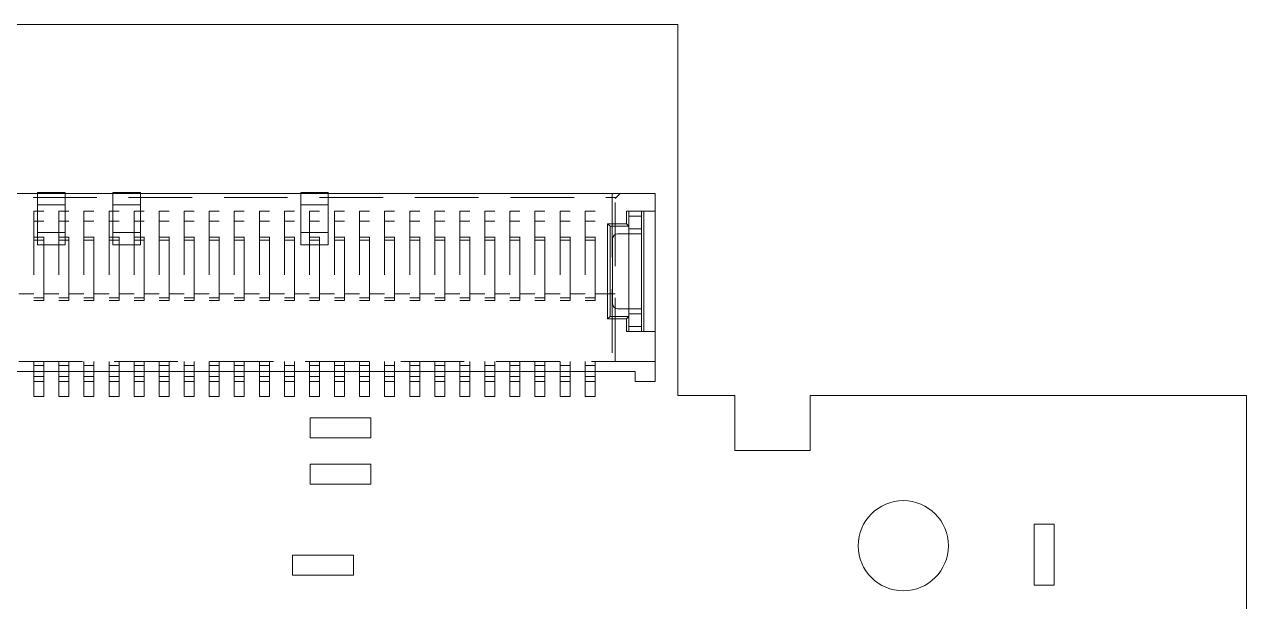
# Model space of a CAD drawing. Header units: millimetres. Extents: x 180.5 to 219.2, y 150.9 to 175.9.
# Drawn here: x 194.83 to 219.21, y 164.42 to 175.93 of the extents above; entities that cross this region are included whole.
import ezdxf

# ---------------------------------------------------------------- set-up
doc = ezdxf.new("R2010")
doc.units = ezdxf.units.MM
doc.linetypes.add('HIDDEN', pattern=[1.905, 1.27, -0.635])

msp = doc.modelspace()

# ---------------------------------------------------------------- linework, layer by layer
at = {"color": 7, "linetype": 'Continuous', "lineweight": 15}
for p, q in [((207.863, 175.934), (191.863, 175.934)), ((207.863, 168.534), (207.863, 175.934)), ((207.413, 172.559), (192.313, 172.559)), ((207.413, 172.559), (207.413, 168.809)), ((206.838, 172.209), (207.413, 172.209)), ((206.838, 171.959), (206.838, 172.209)), ((206.888, 172.209), (206.888, 169.809)), ((207.138, 172.209), (207.138, 169.809)), ((207.188, 172.209), (207.188, 169.809)), ((206.463, 171.959), (206.838, 171.959)), ((206.463, 170.059), (206.463, 171.959)), ((206.463, 171.959), (206.513, 171.909)), ((206.838, 171.959), (206.888, 171.909)), ((206.888, 172.109), (207.138, 172.109)), ((206.513, 171.909), (206.888, 171.909)), ((206.513, 170.109), (206.513, 171.909)), ((207.138, 171.759), (206.663, 171.759)), ((206.888, 171.859), (207.138, 171.859)), ((206.563, 170.359), (206.563, 171.659)), ((207.138, 170.259), (206.663, 170.259)), ((206.463, 170.059), (206.513, 170.109)), ((206.838, 170.059), (206.463, 170.059)), ((206.888, 170.109), (206.513, 170.109)), ((206.838, 170.059), (206.888, 170.109)), ((206.838, 169.809), (206.838, 170.059)), ((206.888, 170.159), (207.138, 170.159)), ((207.413, 169.809), (206.838, 169.809)), ((206.888, 169.909), (207.138, 169.909)), ((192.713, 169.009), (207.013, 169.009)), ((195.013, 168.509), (195.013, 169.209)), ((195.213, 168.509), (195.213, 169.209)), ((195.513, 168.509), (195.513, 169.209)), ((195.713, 168.509), (195.713, 169.209)), ((196.013, 168.509), (196.013, 169.209)), ((196.213, 168.509), (196.213, 169.209)), ((196.513, 168.509), (196.513, 169.209)), ((196.713, 168.509), (196.713, 169.209)), ((197.013, 168.509), (197.013, 169.209)), ((197.213, 168.509), (197.213, 169.209)), ((197.513, 168.509), (197.513, 169.209)), ((197.713, 168.509), (197.713, 169.209)), ((198.013, 168.509), (198.013, 169.209)), ((198.213, 168.509), (198.213, 169.209)), ((198.513, 168.509), (198.513, 169.209)), ((198.713, 168.509), (198.713, 169.209)), ((199.013, 168.509), (199.013, 169.209)), ((199.213, 168.509), (199.213, 169.209)), ((199.513, 168.509), (199.513, 169.209)), ((199.713, 168.509), (199.713, 169.209)), ((200.013, 168.509), (200.013, 169.209)), ((200.213, 168.509), (200.213, 169.209)), ((200.513, 168.509), (200.513, 169.209)), ((200.713, 168.509), (200.713, 169.209)), ((201.013, 168.509), (201.013, 169.209)), ((201.213, 168.509), (201.213, 169.209)), ((201.513, 168.509), (201.513, 169.209)), ((201.713, 168.509), (201.713, 169.209)), ((202.013, 168.509), (202.013, 169.209)), ((202.213, 168.509), (202.213, 169.209)), ((202.513, 168.509), (202.513, 169.209)), ((202.713, 168.509), (202.713, 169.209)), ((203.013, 168.509), (203.013, 169.209)), ((203.213, 168.509), (203.213, 169.209)), ((203.513, 168.509), (203.513, 169.209)), ((203.713, 168.509), (203.713, 169.209)), ((204.013, 168.509), (204.013, 169.209)), ((204.213, 168.509), (204.213, 169.209)), ((204.513, 168.509), (204.513, 169.209)), ((204.713, 168.509), (204.713, 169.209)), ((205.013, 168.509), (205.013, 169.209)), ((205.213, 168.509), (205.213, 169.209)), ((205.513, 168.509), (205.513, 169.209)), ((205.713, 168.509), (205.713, 169.209)), ((206.013, 168.509), (206.013, 169.209)), ((206.213, 168.509), (206.213, 169.209)), ((207.013, 169.009), (207.013, 168.809)), ((195.013, 168.909), (195.213, 168.909)), ((195.013, 168.809), (195.213, 168.809)), ((195.513, 168.909), (195.713, 168.909)), ((195.513, 168.809), (195.713, 168.809)), ((196.013, 168.909), (196.213, 168.909)), ((196.013, 168.809), (196.213, 168.809)), ((196.513, 168.909), (196.713, 168.909)), ((196.513, 168.809), (196.713, 168.809)), ((197.013, 168.909), (197.213, 168.909)), ((197.013, 168.809), (197.213, 168.809)), ((197.513, 168.909), (197.713, 168.909)), ((197.513, 168.809), (197.713, 168.809)), ((198.013, 168.909), (198.213, 168.909)), ((198.013, 168.809), (198.213, 168.809)), ((198.513, 168.909), (198.713, 168.909)), ((198.513, 168.809), (198.713, 168.809)), ((199.013, 168.909), (199.213, 168.909)), ((199.013, 168.809), (199.213, 168.809)), ((199.513, 168.909), (199.713, 168.909)), ((199.513, 168.809), (199.713, 168.809)), ((200.013, 168.909), (200.213, 168.909)), ((200.013, 168.809), (200.213, 168.809)), ((200.513, 168.909), (200.713, 168.909)), ((200.513, 168.809), (200.713, 168.809)), ((201.013, 168.909), (201.213, 168.909)), ((201.013, 168.809), (201.213, 168.809)), ((201.513, 168.909), (201.713, 168.909)), ((201.513, 168.809), (201.713, 168.809)), ((202.013, 168.909), (202.213, 168.909)), ((202.013, 168.809), (202.213, 168.809)), ((202.513, 168.909), (202.713, 168.909)), ((202.513, 168.809), (202.713, 168.809)), ((203.013, 168.909), (203.213, 168.909)), ((203.013, 168.809), (203.213, 168.809)), ((203.513, 168.909), (203.713, 168.909)), ((203.513, 168.809), (203.713, 168.809)), ((204.013, 168.909), (204.213, 168.909)), ((204.013, 168.809), (204.213, 168.809)), ((204.513, 168.909), (204.713, 168.909)), ((204.513, 168.809), (204.713, 168.809)), ((205.013, 168.909), (205.213, 168.909)), ((205.013, 168.809), (205.213, 168.809)), ((205.513, 168.909), (205.713, 168.909)), ((205.513, 168.809), (205.713, 168.809)), ((206.013, 168.909), (206.213, 168.909)), ((206.013, 168.809), (206.213, 168.809)), ((207.013, 168.809), (207.413, 168.809)), ((209.003, 168.534), (207.863, 168.534)), ((209.003, 167.434), (209.003, 168.534)), ((210.503, 168.534), (210.503, 167.434)), ((219.213, 168.534), (210.503, 168.534)), ((219.213, 150.934), (219.213, 168.534)), ((195.013, 168.509), (195.213, 168.509)), ((195.513, 168.509), (195.713, 168.509)), ((196.013, 168.509), (196.213, 168.509)), ((196.513, 168.509), (196.713, 168.509)), ((197.013, 168.509), (197.213, 168.509)), ((197.513, 168.509), (197.713, 168.509)), ((198.013, 168.509), (198.213, 168.509)), ((198.513, 168.509), (198.713, 168.509)), ((199.013, 168.509), (199.213, 168.509)), ((199.513, 168.509), (199.713, 168.509)), ((200.013, 168.509), (200.213, 168.509)), ((200.513, 168.509), (200.713, 168.509)), ((201.013, 168.509), (201.213, 168.509)), ((201.513, 168.509), (201.713, 168.509)), ((202.013, 168.509), (202.213, 168.509)), ((202.513, 168.509), (202.713, 168.509)), ((203.013, 168.509), (203.213, 168.509)), ((203.513, 168.509), (203.713, 168.509)), ((204.013, 168.509), (204.213, 168.509)), ((204.513, 168.509), (204.713, 168.509)), ((205.013, 168.509), (205.213, 168.509)), ((205.513, 168.509), (205.713, 168.509)), ((206.013, 168.509), (206.213, 168.509)), ((201.739, 168.084), (200.524, 168.084)), ((200.524, 167.685), (200.524, 168.084)), ((201.739, 167.685), (201.739, 168.084)), ((201.739, 167.685), (200.524, 167.685)), ((210.503, 167.434), (209.003, 167.434)), ((200.524, 166.76), (200.524, 167.159)), ((201.739, 167.159), (200.524, 167.159)), ((201.739, 166.76), (201.739, 167.159)), ((201.739, 166.76), (200.524, 166.76)), ((214.976, 165.964), (214.976, 164.749)), ((215.375, 165.964), (214.976, 165.964)), ((215.375, 165.964), (215.375, 164.749)), ((201.389, 165.349), (200.174, 165.349)), ((200.174, 164.95), (200.174, 165.349)), ((201.389, 164.95), (201.389, 165.349)), ((201.389, 164.95), (200.174, 164.95)), ((215.375, 164.749), (214.976, 164.749))]:
    msp.add_line(p, q, dxfattribs=at)
at = {"color": 7, "linetype": 'HIDDEN', "lineweight": 0}
for p, q in [((193.093, 172.479), (206.633, 172.479)), ((195.088, 172.584), (195.088, 171.534)), ((195.638, 172.584), (195.088, 172.584)), ((195.638, 171.534), (195.638, 172.584)), ((196.588, 172.584), (196.588, 171.534)), ((197.138, 172.584), (196.588, 172.584)), ((197.138, 171.534), (197.138, 172.584)), ((200.338, 172.584), (200.338, 171.534)), ((200.888, 172.584), (200.338, 172.584)), ((200.888, 171.534), (200.888, 172.584)), ((206.555, 172.559), (206.555, 169.209)), ((206.713, 172.559), (206.613, 172.459)), ((206.613, 169.209), (206.613, 172.559)), ((195.013, 172.209), (195.013, 170.429)), ((195.213, 172.209), (195.013, 172.209)), ((195.638, 172.334), (195.088, 172.334)), ((195.213, 170.429), (195.213, 172.209)), ((195.513, 172.209), (195.513, 170.429)), ((195.713, 172.209), (195.513, 172.209)), ((195.713, 170.429), (195.713, 172.209)), ((196.013, 172.209), (196.013, 170.429)), ((196.213, 172.209), (196.013, 172.209)), ((196.213, 170.429), (196.213, 172.209)), ((196.513, 172.209), (196.513, 170.429)), ((196.713, 172.209), (196.513, 172.209)), ((197.138, 172.334), (196.588, 172.334)), ((196.713, 170.429), (196.713, 172.209)), ((197.013, 172.209), (197.013, 170.429)), ((197.213, 172.209), (197.013, 172.209)), ((197.213, 170.429), (197.213, 172.209)), ((197.513, 172.209), (197.513, 170.429)), ((197.713, 172.209), (197.513, 172.209)), ((197.713, 170.429), (197.713, 172.209)), ((198.013, 172.209), (198.013, 170.429)), ((198.213, 172.209), (198.013, 172.209)), ((198.213, 170.429), (198.213, 172.209)), ((198.513, 172.209), (198.513, 170.429)), ((198.713, 172.209), (198.513, 172.209)), ((198.713, 170.429), (198.713, 172.209)), ((199.013, 172.209), (199.013, 170.429)), ((199.213, 172.209), (199.013, 172.209)), ((199.213, 170.429), (199.213, 172.209)), ((199.513, 172.209), (199.513, 170.429)), ((199.713, 172.209), (199.513, 172.209)), ((199.713, 170.429), (199.713, 172.209)), ((200.013, 172.209), (200.013, 170.429)), ((200.213, 172.209), (200.013, 172.209)), ((200.213, 170.429), (200.213, 172.209)), ((200.888, 172.334), (200.338, 172.334)), ((200.513, 172.209), (200.513, 170.429)), ((200.713, 172.209), (200.513, 172.209)), ((200.713, 170.429), (200.713, 172.209)), ((201.013, 172.209), (201.013, 170.429)), ((201.213, 172.209), (201.013, 172.209)), ((201.213, 170.429), (201.213, 172.209)), ((201.513, 172.209), (201.513, 170.429)), ((201.713, 172.209), (201.513, 172.209)), ((201.713, 170.429), (201.713, 172.209)), ((202.013, 172.209), (202.013, 170.429)), ((202.213, 172.209), (202.013, 172.209)), ((202.213, 170.429), (202.213, 172.209)), ((202.513, 172.209), (202.513, 170.429)), ((202.713, 172.209), (202.513, 172.209)), ((202.713, 170.429), (202.713, 172.209)), ((203.013, 172.209), (203.013, 170.429)), ((203.213, 172.209), (203.013, 172.209)), ((203.213, 170.429), (203.213, 172.209)), ((203.513, 172.209), (203.513, 170.429)), ((203.713, 172.209), (203.513, 172.209)), ((203.713, 170.429), (203.713, 172.209)), ((204.013, 172.209), (204.013, 170.429)), ((204.213, 172.209), (204.013, 172.209)), ((204.213, 170.429), (204.213, 172.209)), ((204.513, 172.209), (204.513, 170.429)), ((204.713, 172.209), (204.513, 172.209)), ((204.713, 170.429), (204.713, 172.209)), ((205.013, 172.209), (205.013, 170.429)), ((205.213, 172.209), (205.013, 172.209)), ((205.213, 170.429), (205.213, 172.209)), ((205.513, 172.209), (205.513, 170.429)), ((205.713, 172.209), (205.513, 172.209)), ((205.713, 170.429), (205.713, 172.209)), ((206.013, 172.209), (206.013, 170.429)), ((206.213, 172.209), (206.013, 172.209)), ((206.213, 170.429), (206.213, 172.209)), ((195.213, 172.01), (195.013, 172.01)), ((195.713, 172.01), (195.513, 172.01)), ((196.213, 172.01), (196.013, 172.01)), ((196.713, 172.01), (196.513, 172.01)), ((197.213, 172.01), (197.013, 172.01)), ((197.713, 172.01), (197.513, 172.01)), ((198.213, 172.01), (198.013, 172.01)), ((198.713, 172.01), (198.513, 172.01)), ((199.213, 172.01), (199.013, 172.01)), ((199.713, 172.01), (199.513, 172.01)), ((200.213, 172.01), (200.013, 172.01)), ((200.713, 172.01), (200.513, 172.01)), ((201.213, 172.01), (201.013, 172.01)), ((201.713, 172.01), (201.513, 172.01)), ((202.213, 172.01), (202.013, 172.01)), ((202.713, 172.01), (202.513, 172.01)), ((203.213, 172.01), (203.013, 172.01)), ((203.713, 172.01), (203.513, 172.01)), ((204.213, 172.01), (204.013, 172.01)), ((204.713, 172.01), (204.513, 172.01)), ((205.213, 172.01), (205.013, 172.01)), ((205.713, 172.01), (205.513, 172.01)), ((206.213, 172.01), (206.013, 172.01)), ((195.088, 171.784), (195.638, 171.784)), ((196.588, 171.784), (197.138, 171.784)), ((200.338, 171.784), (200.888, 171.784)), ((195.013, 171.688), (195.213, 171.688)), ((195.013, 171.629), (195.213, 171.629)), ((195.638, 171.534), (195.088, 171.534)), ((195.513, 171.688), (195.713, 171.688)), ((195.513, 171.629), (195.713, 171.629)), ((196.013, 171.688), (196.213, 171.688)), ((196.013, 171.629), (196.213, 171.629)), ((196.513, 171.688), (196.713, 171.688)), ((196.513, 171.629), (196.713, 171.629)), ((197.138, 171.534), (196.588, 171.534)), ((197.013, 171.688), (197.213, 171.688)), ((197.013, 171.629), (197.213, 171.629)), ((197.513, 171.688), (197.713, 171.688)), ((197.513, 171.629), (197.713, 171.629)), ((198.013, 171.688), (198.213, 171.688)), ((198.013, 171.629), (198.213, 171.629)), ((198.513, 171.688), (198.713, 171.688)), ((198.513, 171.629), (198.713, 171.629)), ((199.013, 171.688), (199.213, 171.688)), ((199.013, 171.629), (199.213, 171.629)), ((199.513, 171.688), (199.713, 171.688)), ((199.513, 171.629), (199.713, 171.629)), ((200.013, 171.688), (200.213, 171.688)), ((200.013, 171.629), (200.213, 171.629)), ((200.888, 171.534), (200.338, 171.534)), ((200.513, 171.688), (200.713, 171.688)), ((200.513, 171.629), (200.713, 171.629)), ((201.013, 171.688), (201.213, 171.688)), ((201.013, 171.629), (201.213, 171.629)), ((201.513, 171.688), (201.713, 171.688)), ((201.513, 171.629), (201.713, 171.629)), ((202.013, 171.688), (202.213, 171.688)), ((202.013, 171.629), (202.213, 171.629)), ((202.513, 171.688), (202.713, 171.688)), ((202.513, 171.629), (202.713, 171.629)), ((203.013, 171.688), (203.213, 171.688)), ((203.013, 171.629), (203.213, 171.629)), ((203.513, 171.688), (203.713, 171.688)), ((203.513, 171.629), (203.713, 171.629)), ((204.013, 171.688), (204.213, 171.688)), ((204.013, 171.629), (204.213, 171.629)), ((204.513, 171.688), (204.713, 171.688)), ((204.513, 171.629), (204.713, 171.629)), ((205.013, 171.688), (205.213, 171.688)), ((205.013, 171.629), (205.213, 171.629)), ((205.513, 171.688), (205.713, 171.688)), ((205.513, 171.629), (205.713, 171.629)), ((206.013, 171.688), (206.213, 171.688)), ((206.013, 171.629), (206.213, 171.629)), ((194.713, 170.559), (195.013, 170.559)), ((195.013, 170.479), (195.213, 170.479)), ((195.213, 170.559), (195.513, 170.559)), ((195.513, 170.479), (195.713, 170.479)), ((195.713, 170.559), (196.013, 170.559)), ((196.013, 170.479), (196.213, 170.479)), ((196.213, 170.559), (196.513, 170.559)), ((196.513, 170.479), (196.713, 170.479)), ((196.713, 170.559), (197.013, 170.559)), ((197.013, 170.479), (197.213, 170.479)), ((197.213, 170.559), (197.513, 170.559)), ((197.513, 170.479), (197.713, 170.479)), ((197.713, 170.559), (198.013, 170.559)), ((198.013, 170.479), (198.213, 170.479)), ((198.213, 170.559), (198.513, 170.559)), ((198.513, 170.479), (198.713, 170.479)), ((198.713, 170.559), (199.013, 170.559)), ((199.013, 170.479), (199.213, 170.479)), ((199.213, 170.559), (199.513, 170.559)), ((199.513, 170.479), (199.713, 170.479)), ((199.713, 170.559), (200.013, 170.559)), ((200.013, 170.479), (200.213, 170.479)), ((200.213, 170.559), (200.513, 170.559)), ((200.513, 170.479), (200.713, 170.479)), ((200.713, 170.559), (201.013, 170.559)), ((201.013, 170.479), (201.213, 170.479)), ((201.213, 170.559), (201.513, 170.559)), ((201.513, 170.479), (201.713, 170.479)), ((201.713, 170.559), (202.013, 170.559)), ((202.013, 170.479), (202.213, 170.479)), ((202.213, 170.559), (202.513, 170.559)), ((202.513, 170.479), (202.713, 170.479)), ((202.713, 170.559), (203.013, 170.559)), ((203.013, 170.479), (203.213, 170.479)), ((203.213, 170.559), (203.513, 170.559)), ((203.513, 170.479), (203.713, 170.479)), ((203.713, 170.559), (204.013, 170.559)), ((204.013, 170.479), (204.213, 170.479)), ((204.213, 170.559), (204.513, 170.559)), ((204.513, 170.479), (204.713, 170.479)), ((204.713, 170.559), (205.013, 170.559)), ((205.013, 170.479), (205.213, 170.479)), ((205.213, 170.559), (205.513, 170.559)), ((205.513, 170.479), (205.713, 170.479)), ((205.713, 170.559), (206.013, 170.559)), ((206.013, 170.479), (206.213, 170.479)), ((206.213, 170.559), (206.613, 170.559)), ((195.213, 170.429), (195.013, 170.429)), ((195.713, 170.429), (195.513, 170.429)), ((196.213, 170.429), (196.013, 170.429)), ((196.713, 170.429), (196.513, 170.429)), ((197.213, 170.429), (197.013, 170.429)), ((197.713, 170.429), (197.513, 170.429)), ((198.213, 170.429), (198.013, 170.429)), ((198.713, 170.429), (198.513, 170.429)), ((199.213, 170.429), (199.013, 170.429)), ((199.713, 170.429), (199.513, 170.429)), ((200.213, 170.429), (200.013, 170.429)), ((200.713, 170.429), (200.513, 170.429)), ((201.213, 170.429), (201.013, 170.429)), ((201.713, 170.429), (201.513, 170.429)), ((202.213, 170.429), (202.013, 170.429)), ((202.713, 170.429), (202.513, 170.429)), ((203.213, 170.429), (203.013, 170.429)), ((203.713, 170.429), (203.513, 170.429)), ((204.213, 170.429), (204.013, 170.429)), ((204.713, 170.429), (204.513, 170.429)), ((205.213, 170.429), (205.013, 170.429)), ((205.713, 170.429), (205.513, 170.429)), ((206.213, 170.429), (206.013, 170.429)), ((207.413, 169.209), (192.313, 169.209)), ((195.213, 169.129), (195.013, 169.129)), ((195.713, 169.129), (195.513, 169.129)), ((196.213, 169.129), (196.013, 169.129)), ((196.713, 169.129), (196.513, 169.129)), ((197.213, 169.129), (197.013, 169.129)), ((197.713, 169.129), (197.513, 169.129)), ((198.213, 169.129), (198.013, 169.129)), ((198.713, 169.129), (198.513, 169.129)), ((199.213, 169.129), (199.013, 169.129)), ((199.713, 169.129), (199.513, 169.129)), ((200.213, 169.129), (200.013, 169.129)), ((200.713, 169.129), (200.513, 169.129)), ((201.213, 169.129), (201.013, 169.129)), ((201.713, 169.129), (201.513, 169.129)), ((202.213, 169.129), (202.013, 169.129)), ((202.713, 169.129), (202.513, 169.129)), ((203.213, 169.129), (203.013, 169.129)), ((203.713, 169.129), (203.513, 169.129)), ((204.213, 169.129), (204.013, 169.129)), ((204.713, 169.129), (204.513, 169.129)), ((205.213, 169.129), (205.013, 169.129)), ((205.713, 169.129), (205.513, 169.129)), ((206.213, 169.129), (206.013, 169.129))]:
    msp.add_line(p, q, dxfattribs=at)
at = {"color": 7, "linetype": 'Continuous', "lineweight": 15}
msp.add_circle((212.363, 165.534), 0.9, dxfattribs=at)
for centre, start, end in [((206.663, 171.659), 90, 180), ((206.663, 170.359), 180, 270)]:
    msp.add_arc(centre, 0.1, start, end, dxfattribs=at)

doc.saveas('drawing.dxf')
